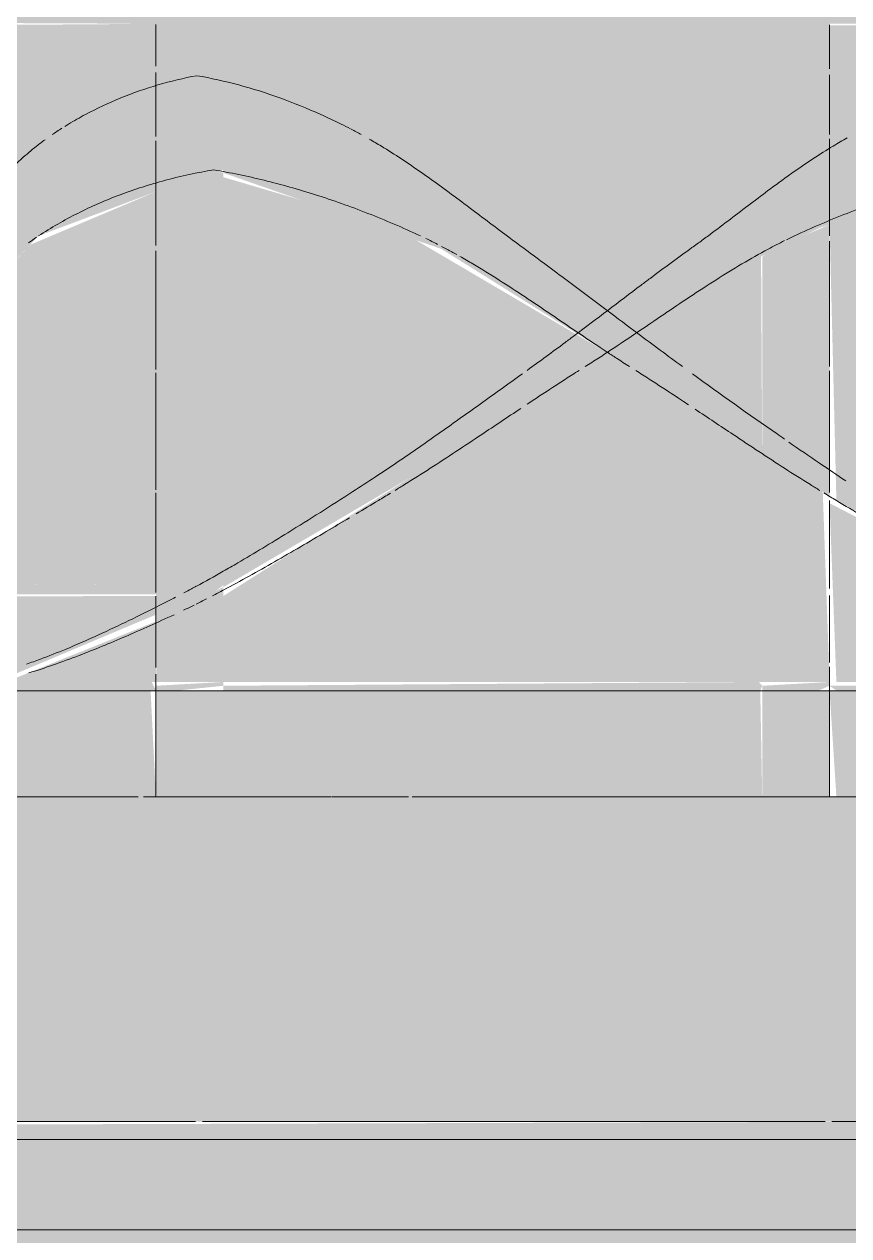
# Model space of a CAD drawing. Header units: millimetres. Extents: x -11450 to 1579, y -1115 to 3078.
# Drawn here: x -6187.8 to -6138.9, y 1250.4 to 1322.3 of the extents above; entities that cross this region are included whole.
import ezdxf

# ---------------------------------------------------------------- set-up
doc = ezdxf.new("R2010")
doc.units = ezdxf.units.MM
for name, color, linetype, lineweight in [('G-XREF-____-OTLN', 8, 'Continuous', 9), ('M-EQPM-____-OTLN', 50, 'Continuous', 9), ('P-PIPE-____-OTLN', 3, 'Continuous', 9)]:
    doc.layers.add(name, color=color, linetype=linetype, lineweight=lineweight)

# ---------------------------------------------------------------- blocks, each defined once
blk = doc.blocks.new('SLM 0100 frame 19_02_26 - ASY SLM 0100 frame_iam-1661710-Разрез 11')
at = {"layer": 'G-XREF-____-OTLN'}
h = blk.add_hatch(color=180, dxfattribs=at)
h.paths.add_polyline_path([(-6177.636, 1276.41), (-6176, 1276.41), (-6176, 1282.71), (-6180, 1282.71), (-6179.965, 1276.41), (-6178.158, 1276.41)])
h.paths.add_polyline_path([(-6180, 1312.339), (-6176, 1313.633), (-6176, 1333.51), (-6180, 1333.51), (-6180, 1313.2)])
h = blk.add_hatch(color=180, dxfattribs=at)
h.paths.add_polyline_path([(-6169.425, 1276.41), (-6144, 1276.41), (-6144.117, 1282.71), (-6176, 1282.71), (-6176, 1276.41), (-6169.459, 1276.41)])
h.paths.add_polyline_path([(-6153.192, 1302.779), (-6144, 1308.518), (-6144, 1333.51), (-6176, 1333.51), (-6176, 1313.452), (-6163.042, 1308.931), (-6154.361, 1303.51)])
h = blk.add_hatch(color=180, dxfattribs=at)
h.paths.add_polyline_path([(-6140.678, 1276.41), (-6140, 1276.41), (-6140, 1282.71), (-6144, 1282.71), (-6144, 1276.41), (-6141.172, 1276.41)])
h.paths.add_polyline_path([(-6144, 1308.518), (-6140.574, 1310.195), (-6140, 1310.379), (-6140, 1333.51), (-6144, 1333.51), (-6144, 1309.015)])
h = blk.add_hatch(color=180, dxfattribs=at)
h.paths.add_polyline_path([(-6178.828, 1282.71), (-6176, 1283.006), (-6176, 1283.23), (-6180, 1283.006), (-6179.965, 1282.71), (-6179.51, 1282.71)])
h.paths.add_polyline_path([(-6180, 1286.821), (-6176.567, 1288.541), (-6176, 1288.975), (-6176, 1313.452), (-6176.567, 1313.633), (-6180, 1312.339), (-6180, 1287.226)])
h = blk.add_hatch(color=180, dxfattribs=at)
h.paths.add_polyline_path([(-6144.117, 1282.71), (-6144, 1283.006), (-6144.197, 1283.23), (-6176, 1283.006), (-6176, 1282.71), (-6145.395, 1282.71)])
h.paths.add_polyline_path([(-6176, 1288.858), (-6162.616, 1296.707), (-6153.192, 1302.779), (-6165.809, 1310.196), (-6176, 1313.2), (-6176, 1288.975)])
h.paths.add_polyline_path([(-6144, 1296.858), (-6144.069, 1308.475), (-6153.192, 1302.779), (-6144.58, 1297.233)])
h = blk.add_hatch(color=180, dxfattribs=at)
h.paths.add_polyline_path([(-6140.681, 1282.71), (-6140, 1283.006), (-6140, 1283.23), (-6144, 1283.006), (-6144, 1282.71), (-6141.172, 1282.71)])
h.paths.add_polyline_path([(-6140, 1294.268), (-6140, 1310.379), (-6143.205, 1309.015), (-6144, 1308.476), (-6144, 1296.858), (-6140.327, 1294.479)])
for points in [[(-6169.006, 1283.23), (-6144, 1283.23), (-6144, 1296.858), (-6153.192, 1302.779), (-6176, 1288.333), (-6176, 1283.23), (-6169.92, 1283.23)], [(-6141.288, 1283.23), (-6140, 1283.23), (-6140.405, 1294.53), (-6144, 1296.858), (-6144, 1283.23), (-6141.758, 1283.23)], [(-6178.518, 1283.23), (-6176, 1283.23), (-6176, 1288.858), (-6180, 1286.821), (-6179.965, 1283.23), (-6178.717, 1283.23)]]:
    blk.add_hatch(color=180, dxfattribs=at).paths.add_polyline_path(points)
for p, q in [((-6180, 1322.27), (-6180, 1319.782)), ((-6140, 1319.634), (-6140, 1322.243)), ((-6180, 1319.413), (-6180, 1315.618)), ((-6140, 1315.735), (-6140, 1319.265)), ((-6180, 1315.362), (-6180, 1312.339)), ((-6140, 1314.728), (-6140, 1315.465)), ((-6140, 1310.379), (-6140, 1314.728)), ((-6180, 1312.339), (-6180, 1309.151)), ((-6140, 1309.711), (-6140, 1310.379)), ((-6140, 1301.958), (-6140, 1309.408)), ((-6180, 1308.835), (-6180, 1301.779)), ((-6180, 1301.574), (-6180, 1294.64)), ((-6140, 1294.48), (-6140, 1301.697)), ((-6180, 1294.451), (-6180, 1288.541)), ((-6140, 1288.772), (-6140, 1294.005)), ((-6180, 1288.329), (-6180, 1287.763)), ((-6140, 1284.381), (-6140, 1288.367)), ((-6180, 1287.762), (-6180, 1286.821)), ((-6180, 1286.821), (-6180, 1284.087)), ((-6140, 1283.23), (-6140, 1284.137)), ((-6180, 1283.69), (-6180, 1283.23)), ((-6180, 1283.23), (-6180, 1282.736)), ((-6140, 1282.724), (-6140, 1283.23)), ((-6180, 1282.736), (-6180, 1276.41)), ((-6140, 1276.41), (-6140, 1282.724))]:
    blk.add_line(p, q, dxfattribs=at)
blk = doc.blocks.new('SLM 0100 frame 19_02_26 - Standard-1660941-Разрез 11')
blk.add_blockref('SLM 0100 frame 19_02_26 - ASY SLM 0100 frame_iam-1661710-Разрез 11', (0, 0))
blk = doc.blocks.new('UV-Cleaner ODV-15 - UV-Cleaner ODV-15_ipt-1239245-Разрез 11')
at = {"layer": 'G-XREF-____-OTLN', "lineweight": 20}
h = blk.add_hatch(color=180, dxfattribs=at)
h.paths.add_polyline_path([(-6199.655, 1288.45), (-6199.86, 1289.109), (-6201.942, 1289.121), (-6201.929, 1288.452), (-6199.86, 1288.45)])
h.paths.add_polyline_path([(-6082.529, 1322.206), (-6082.529, 1322.271), (-6086.285, 1322.208)])
h.paths.add_polyline_path([(-6104.442, 1322.22), (-6104.442, 1322.286), (-6105.876, 1322.221)])
h.paths.add_polyline_path([(-6180, 1322.27), (-6180, 1322.336), (-6186.293, 1322.274)])
h.paths.add_polyline_path([(-6201.942, 1331.269), (-6180, 1331.493), (-6180, 1332.514), (-6201.942, 1332.29)])
h.paths.add_polyline_path([(-6140, 1331.902), (-6104.442, 1332.265), (-6104.442, 1333.286), (-6140, 1332.923)])
h.paths.add_polyline_path([(-6101.942, 1332.29), (-6082.529, 1332.489), (-6082.529, 1333.51), (-6101.942, 1333.311)])
h.paths.add_polyline_path([(-7023.549, 1333.51), (-7022.55, 1333.51), (-7022.55, 1338), (-7027.42, 1338), (-7027.82, 1341), (-7032.919, 1341), (-7032.919, 1333.51), (-7026.364, 1333.51)])
h.paths.add_polyline_path([(-7057.986, 1333.51), (-7035.419, 1333.51), (-7035.569, 1341), (-7058.92, 1341), (-7059.261, 1348.012), (-7060.358, 1347.762), (-7068.22, 1347.303), (-7058.396, 1334.5)])
h.paths.add_polyline_path([(-7032.919, 1356), (-7025.297, 1356.391), (-7026.891, 1363.51), (-7023.93, 1363.618), (-7026.04, 1366.402), (-7029.889, 1374.121), (-7030.81, 1382.05), (-7031.199, 1382.7), (-7032.892, 1379.649), (-7032.919, 1357.968)])
h.paths.add_polyline_path([(-7035.551, 1356), (-7035.419, 1356), (-7035.822, 1376.304), (-7037.08, 1371.152), (-7040.986, 1363.51), (-7045.921, 1356.732), (-7046.632, 1356), (-7035.87, 1356)])
h.paths.add_polyline_path([(-6946.42, 1356.218), (-6944.684, 1357.691), (-6935.912, 1358.071), (-6935.419, 1358.074), (-6935.419, 1358.824), (-6944.178, 1358.758), (-6938.634, 1367.735), (-6937.604, 1370), (-6940.304, 1370), (-6943.89, 1364.166), (-6946.42, 1361.497), (-6946.42, 1356.806)])
h.paths.add_polyline_path([(-7030.786, 1384.086), (-7031.166, 1384.095), (-7030.837, 1384.087)])
h.paths.add_polyline_path([(-7035.51, 1384.133), (-7035.669, 1384.142), (-7035.551, 1384.133)])
h.paths.add_polyline_path([(-7030.785, 1384.156), (-7031.167, 1384.163), (-7030.837, 1384.157)])
h.paths.add_polyline_path([(-7035.511, 1384.186), (-7035.668, 1384.195), (-7035.551, 1384.186)])
h.paths.add_polyline_path([(-7030.784, 1384.229), (-7031.168, 1384.235), (-7030.837, 1384.23)])
h.paths.add_polyline_path([(-7035.511, 1384.242), (-7035.667, 1384.251), (-7035.551, 1384.242)])
h = blk.add_hatch(color=180, dxfattribs=at)
h.paths.add_polyline_path([(-6200.281, 1282.71), (-6200.156, 1282.711), (-6200.587, 1282.71)])
h.paths.add_polyline_path([(-6180, 1288.428), (-6180, 1288.997), (-6199.546, 1289.107), (-6199.42, 1288.45), (-6182.166, 1288.43)])
h.paths.add_polyline_path([(-7023.827, 1363.51), (-7016.904, 1363.618), (-7016.904, 1366.2), (-7015.904, 1366.365), (-7015.98, 1382.077), (-7019.394, 1383.789), (-7015.904, 1383.789), (-7015.98, 1384.31), (-7027.585, 1383.935), (-7030.805, 1382.499), (-7030.473, 1377.613), (-7029.27, 1372.231), (-7025.129, 1364.884), (-7023.834, 1363.518)])
h.paths.add_polyline_path([(-7020.614, 1356), (-7016.904, 1356.327), (-7017.049, 1356.969), (-7018.58, 1357.975), (-7023.827, 1363.51), (-7026.891, 1363.51), (-7024.992, 1356), (-7020.735, 1356)])
h.paths.add_polyline_path([(-6946.42, 1361.497), (-6942.449, 1366.13), (-6940.304, 1370), (-6946.42, 1370), (-6946.42, 1364.189)])
h.paths.add_polyline_path([(-7035.432, 1378.593), (-7035.551, 1384.133), (-7037.549, 1383.75), (-7037.178, 1382.792), (-7035.44, 1378.612)])
h.paths.add_polyline_path([(-7032.907, 1378.593), (-7031.643, 1381.633), (-7030.837, 1384.087), (-7032.834, 1383.75), (-7032.907, 1378.595)])
h.paths.add_polyline_path([(-7030.785, 1384.091), (-7031.167, 1384.159), (-7030.837, 1384.091)])
h.paths.add_polyline_path([(-7027.211, 1384.052), (-7027.206, 1384.053), (-7028.911, 1384.068)])
h.paths.add_polyline_path([(-7030.785, 1384.161), (-7031.168, 1384.231), (-7030.837, 1384.161)])
h.paths.add_polyline_path([(-7026.953, 1384.132), (-7026.95, 1384.134), (-7028.905, 1384.145)])
h.paths.add_polyline_path([(-7035.51, 1384.14), (-7035.511, 1384.186), (-7035.551, 1384.141)])
h.paths.add_polyline_path([(-7037.554, 1384.153), (-7037.74, 1384.164), (-7037.646, 1384.154)])
h.paths.add_polyline_path([(-7035.511, 1384.194), (-7035.511, 1384.242), (-7035.964, 1384.197)])
h.paths.add_polyline_path([(-7037.554, 1384.199), (-7037.742, 1384.209), (-7037.648, 1384.199)])
h.paths.add_polyline_path([(-7030.784, 1384.234), (-7031.169, 1384.305), (-7030.837, 1384.234)])
h.paths.add_polyline_path([(-7026.679, 1384.218), (-7026.677, 1384.219), (-7028.899, 1384.224)])
h.paths.add_polyline_path([(-7037.555, 1384.248), (-7037.745, 1384.258), (-7037.65, 1384.248)])
at = {"layer": 'G-XREF-____-OTLN', "color": 182, "lineweight": 20}
for p, q in [((-6187.595, 1282.71), (-6177.567, 1282.71)), ((-6177.379, 1282.71), (-6166.144, 1282.71)), ((-6165.809, 1282.71), (-6133.619, 1282.71))]:
    blk.add_line(p, q, dxfattribs=at)
at = {"layer": 'G-XREF-____-OTLN', "color": 184, "lineweight": 20}
for p, q in [((-6188.477, 1250.71), (-6172.864, 1250.71)), ((-6169.398, 1250.71), (-6150.786, 1250.71)), ((-6147.509, 1250.71), (-6128.817, 1250.71))]:
    blk.add_line(p, q, dxfattribs=at)
at = {"layer": 'G-XREF-____-OTLN', "color": 7, "lineweight": 20}
for p, q in [((-6172.864, 1250.71), (-6169.398, 1250.71)), ((-6150.786, 1250.71), (-6147.509, 1250.71))]:
    blk.add_line(p, q, dxfattribs=at)
at = {"layer": 'G-XREF-____-OTLN', "color": 182, "lineweight": 20}
for points, knots in [([(-6177.567, 1319.224), (-6179.146, 1318.93), (-6181.411, 1318.267), (-6183.856, 1317.118), (-6184.932, 1316.504), (-6185.333, 1316.259), (-6185.406, 1316.214)], [0, 0, 0, 0, 0.0714286, 0.1071429, 0.125, 0.1289587, 0.1289587, 0.1289587, 0.1289587]), ([(-6168.454, 1316.066), (-6168.639, 1316.162), (-6169.224, 1316.458), (-6170.613, 1317.118), (-6173.439, 1318.267), (-6175.901, 1318.93), (-6177.567, 1319.224)], [0.8667401, 0.8667401, 0.8667401, 0.8667401, 0.875, 0.8928571, 0.9285714, 1, 1, 1, 1]), ([(-6186.586, 1315.423), (-6186.757, 1315.298), (-6187.234, 1314.935), (-6188.285, 1314.039), (-6189.67, 1312.638), (-6190.956, 1311.135), (-6191.89, 1309.987), (-6192.324, 1309.453), (-6192.512, 1309.219)], [0.1509199, 0.1509199, 0.1509199, 0.1509199, 0.1607143, 0.1785714, 0.2142857, 0.25, 0.2678571, 0.2816694, 0.2816694, 0.2816694, 0.2816694]), ([(-6158.211, 1309.014), (-6158.619, 1309.316), (-6159.431, 1309.918), (-6161.044, 1311.135), (-6163.041, 1312.638), (-6165.025, 1314.039), (-6166.457, 1314.95), (-6167.097, 1315.325), (-6167.339, 1315.463)], [0.7142857, 0.7142857, 0.7142857, 0.7142857, 0.7321429, 0.75, 0.7857143, 0.8214286, 0.8392857, 0.8501258, 0.8501258, 0.8501258, 0.8501258]), ([(-6142.661, 1313.13), (-6142.104, 1313.532), (-6141.151, 1314.197), (-6140.189, 1314.805), (-6139.788, 1315.045)], [-0.20374741, -0.20374741, -0.20374741, -0.20374741, -0.17857143, -0.16071429, -0.16071429, -0.16071429, -0.16071429]), ([(-6186.97, 1309.712), (-6186.599, 1309.958), (-6185.839, 1310.42), (-6184.258, 1311.275), (-6182.162, 1312.191), (-6179.466, 1313.052), (-6177.551, 1313.466), (-6176.567, 1313.633)], [-0.09090909, -0.09090909, -0.09090909, -0.09090909, -0.07954545, -0.06818182, -0.04545455, -0.02272727, 0, 0, 0, 0]), ([(-6176.567, 1313.633), (-6175.582, 1313.466), (-6173.585, 1313.052), (-6170.526, 1312.191), (-6167.94, 1311.275), (-6165.859, 1310.42), (-6164.815, 1309.958), (-6164.293, 1309.712)], [-1, -1, -1, -1, -0.97727273, -0.95454545, -0.93181818, -0.92045455, -0.90909091, -0.90909091, -0.90909091, -0.90909091]), ([(-6129.817, 1313.633), (-6130.801, 1313.466), (-6132.799, 1313.052), (-6135.858, 1312.191), (-6138.444, 1311.275), (-6140.525, 1310.42), (-6141.569, 1309.958), (-6142.091, 1309.712)], [-1, -1, -1, -1, -0.97727273, -0.95454545, -0.93181818, -0.92045455, -0.90909091, -0.90909091, -0.90909091, -0.90909091]), ([(-6163.034, 1309.087), (-6162.933, 1309.035), (-6162.634, 1308.877), (-6162.336, 1308.713), (-6162.138, 1308.603)], [-0.899933254, -0.899933254, -0.899933254, -0.899933254, -0.897727273, -0.89339708, -0.89339708, -0.89339708, -0.89339708]), ([(-6153.216, 1305.287), (-6154.06, 1305.92), (-6155.323, 1306.868), (-6156.983, 1308.108), (-6157.803, 1308.713), (-6158.211, 1309.014)], [0.64285714, 0.64285714, 0.64285714, 0.64285714, 0.67857143, 0.69642857, 0.71428571, 0.71428571, 0.71428571, 0.71428571]), ([(-6142.67, 1309.432), (-6142.998, 1309.27), (-6143.846, 1308.835), (-6145.726, 1307.765), (-6148.303, 1306.109), (-6150.878, 1304.346), (-6152.688, 1303.132), (-6153.725, 1302.454), (-6154.246, 1302.123), (-6154.506, 1301.959)], [-0.90488229, -0.90488229, -0.90488229, -0.90488229, -0.89772727, -0.88636364, -0.86363636, -0.84090909, -0.82954545, -0.82386364, -0.81818182, -0.81818182, -0.81818182, -0.81818182]), ([(-6161.949, 1308.496), (-6161.691, 1308.35), (-6160.399, 1307.598), (-6158.08, 1306.109), (-6156.02, 1304.698), (-6154.988, 1304.001)], [-0.89201388, -0.89201388, -0.89201388, -0.89201388, -0.88636364, -0.86363636, -0.84090909, -0.84090909, -0.84090909, -0.84090909]), ([(-6155.15, 1303.796), (-6154.489, 1304.291), (-6153.165, 1305.296), (-6151.847, 1306.295), (-6151.188, 1306.791)], [-0.3850981, -0.3850981, -0.3850981, -0.3850981, -0.35714286, -0.32895041, -0.32895041, -0.32895041, -0.32895041]), ([(-6154.988, 1304.001), (-6154.471, 1303.652), (-6153.875, 1303.252), (-6153.277, 1302.859), (-6153.198, 1302.807)], [-0.84090909, -0.84090909, -0.84090909, -0.84090909, -0.82954545, -0.82780279, -0.82780279, -0.82780279, -0.82780279]), ([(-6154.869, 1301.729), (-6155.008, 1301.641), (-6155.406, 1301.389), (-6156.318, 1300.8), (-6157.207, 1300.218), (-6157.836, 1299.801), (-6157.953, 1299.723)], [-0.81553555, -0.81553555, -0.81553555, -0.81553555, -0.8125, -0.80681818, -0.79545455, -0.79283947, -0.79283947, -0.79283947, -0.79283947]), ([(-6158.34, 1299.466), (-6159.114, 1298.952), (-6160.903, 1297.754), (-6163.198, 1296.237), (-6164.916, 1295.145), (-6165.616, 1294.715), (-6165.802, 1294.602)], [-0.78997131, -0.78997131, -0.78997131, -0.78997131, -0.77272727, -0.75, -0.73863636, -0.73452243, -0.73452243, -0.73452243, -0.73452243]), ([(-6166.966, 1295.408), (-6166.566, 1295.672), (-6165.323, 1296.5), (-6164.093, 1297.355), (-6163.259, 1297.944)], [-0.55256832, -0.55256832, -0.55256832, -0.55256832, -0.53571429, -0.5, -0.5, -0.5, -0.5]), ([(-6168.5, 1292.983), (-6168.962, 1292.708), (-6170.454, 1291.824), (-6172.957, 1290.347), (-6175.202, 1289.099), (-6176.421, 1288.46), (-6176.646, 1288.344)], [-0.71471348, -0.71471348, -0.71471348, -0.71471348, -0.70454545, -0.68181818, -0.65909091, -0.65393721, -0.65393721, -0.65393721, -0.65393721]), ([(-6177.586, 1288.919), (-6177.061, 1289.202), (-6176.249, 1289.655), (-6175.432, 1290.128), (-6175.145, 1290.295)], [-0.70097411, -0.70097411, -0.70097411, -0.70097411, -0.67857143, -0.66652342, -0.66652342, -0.66652342, -0.66652342]), ([(-6178.334, 1288.522), (-6178.188, 1288.599), (-6177.945, 1288.727), (-6177.701, 1288.857), (-6177.605, 1288.909)], [-0.71166003, -0.71166003, -0.71166003, -0.71166003, -0.70535714, -0.70124385, -0.70124385, -0.70124385, -0.70124385]), ([(-6177.004, 1288.16), (-6177.155, 1288.083), (-6177.358, 1287.981), (-6177.561, 1287.88), (-6177.613, 1287.854)], [-0.651192243, -0.651192243, -0.651192243, -0.651192243, -0.647727273, -0.646507916, -0.646507916, -0.646507916, -0.646507916]), ([(-6178.921, 1287.226), (-6179.406, 1287), (-6180.371, 1286.562), (-6182.276, 1285.721), (-6184.731, 1284.71), (-6186.591, 1284.06), (-6187.541, 1283.77)], [-0.63636364, -0.63636364, -0.63636364, -0.63636364, -0.625, -0.61363636, -0.59090909, -0.56472647, -0.56472647, -0.56472647, -0.56472647]), ([(-6187.689, 1284.291), (-6187.417, 1284.385), (-6186.648, 1284.66), (-6185.855, 1284.973), (-6185.337, 1285.188)], [-0.85278997, -0.85278997, -0.85278997, -0.85278997, -0.83928571, -0.815106, -0.815106, -0.815106, -0.815106])]:
    blk.add_open_spline(points, degree=3, knots=knots, dxfattribs=at)
for points in [[(-6185.591, 1316.099), (-6185.782, 1315.977), (-6185.972, 1315.853), (-6186.159, 1315.724)], [(-6167.809, 1315.724), (-6168.008, 1315.833), (-6168.206, 1315.938), (-6168.405, 1316.041)], [(-6187.57, 1309.296), (-6187.41, 1309.411), (-6187.249, 1309.524), (-6187.087, 1309.634)], [(-6163.969, 1309.557), (-6163.737, 1309.445), (-6163.505, 1309.329), (-6163.273, 1309.211)], [(-6142.091, 1309.712), (-6142.248, 1309.638), (-6142.406, 1309.562), (-6142.563, 1309.485)], [(-6151.386, 1303.918), (-6151.996, 1304.374), (-6152.607, 1304.831), (-6153.216, 1305.287)], [(-6166.789, 1294.005), (-6167.229, 1293.741), (-6167.67, 1293.477), (-6168.111, 1293.215)], [(-6166.08, 1294.433), (-6166.316, 1294.29), (-6166.552, 1294.147), (-6166.789, 1294.005)], [(-6177.739, 1287.792), (-6177.948, 1287.689), (-6178.157, 1287.588), (-6178.365, 1287.489)]]:
    blk.add_open_spline(points, degree=3, dxfattribs=at)
at = {"layer": 'G-XREF-____-OTLN', "color": 184, "lineweight": 20}
for points in [[(-6139.788, 1315.045), (-6139.509, 1315.211), (-6139.229, 1315.37), (-6138.947, 1315.524)], [(-6163.259, 1297.944), (-6162.425, 1298.532), (-6160.759, 1299.723), (-6159.079, 1300.921), (-6158.236, 1301.53)], [(-6168.312, 1294.53), (-6167.862, 1294.821), (-6167.413, 1295.114), (-6166.966, 1295.408)]]:
    blk.add_open_spline(points, degree=3, dxfattribs=at)
for points, knots in [([(-6148.172, 1309.015), (-6147.966, 1309.163), (-6147.556, 1309.46), (-6146.743, 1310.063), (-6145.336, 1311.126), (-6143.917, 1312.213), (-6142.894, 1312.962), (-6142.661, 1313.13)], [-0.28571429, -0.28571429, -0.28571429, -0.28571429, -0.27678571, -0.26785714, -0.25, -0.21428571, -0.20374741, -0.20374741, -0.20374741, -0.20374741]), ([(-6151.188, 1306.791), (-6151.012, 1306.923), (-6150.419, 1307.368), (-6149.412, 1308.118), (-6148.584, 1308.717), (-6148.172, 1309.015)], [-0.32895041, -0.32895041, -0.32895041, -0.32895041, -0.32142857, -0.30357143, -0.28571429, -0.28571429, -0.28571429, -0.28571429]), ([(-6157.96, 1301.729), (-6157.208, 1302.273), (-6156.269, 1302.959), (-6155.333, 1303.659), (-6155.15, 1303.796)], [-0.42468379, -0.42468379, -0.42468379, -0.42468379, -0.39285714, -0.3850981, -0.3850981, -0.3850981, -0.3850981]), ([(-6175.145, 1290.295), (-6174.158, 1290.873), (-6171.883, 1292.256), (-6169.591, 1293.704), (-6168.312, 1294.53)], [-0.66652342, -0.66652342, -0.66652342, -0.66652342, -0.625, -0.57142857, -0.57142857, -0.57142857, -0.57142857]), ([(-6185.337, 1285.188), (-6184.707, 1285.448), (-6182.894, 1286.241), (-6180.692, 1287.312), (-6179.14, 1288.105), (-6178.829, 1288.266)], [-0.815106, -0.815106, -0.815106, -0.815106, -0.78571429, -0.73214286, -0.71875, -0.71875, -0.71875, -0.71875])]:
    blk.add_open_spline(points, degree=3, knots=knots, dxfattribs=at)
at = {"layer": 'G-XREF-____-OTLN', "color": 5, "lineweight": 20}
for points in [[(-6148.728, 1301.953), (-6149.612, 1302.6), (-6150.499, 1303.258), (-6151.386, 1303.918)], [(-6140.332, 1294.45), (-6140.087, 1294.301), (-6139.841, 1294.153), (-6139.595, 1294.005)]]:
    blk.add_open_spline(points, degree=3, dxfattribs=at)
for points, knots in [([(-6153.197, 1302.807), (-6153.018, 1302.689), (-6152.578, 1302.403), (-6152.138, 1302.123), (-6151.878, 1301.959)], [-0.827800058, -0.827800058, -0.827800058, -0.827800058, -0.823863636, -0.818181818, -0.818181818, -0.818181818, -0.818181818]), ([(-6151.504, 1301.722), (-6151.369, 1301.637), (-6150.974, 1301.386), (-6150.065, 1300.8), (-6149.157, 1300.204), (-6148.507, 1299.774), (-6148.369, 1299.682)], [-0.8154572, -0.8154572, -0.8154572, -0.8154572, -0.8125, -0.80681818, -0.79545455, -0.79238342, -0.79238342, -0.79238342, -0.79238342]), ([(-6142.674, 1297.644), (-6142.822, 1297.747), (-6144.648, 1299.012), (-6146.465, 1300.303), (-6148.148, 1301.53)], [0.4936961, 0.4936961, 0.4936961, 0.4936961, 0.5, 0.57142857, 0.57142857, 0.57142857, 0.57142857]), ([(-6147.979, 1299.423), (-6147.227, 1298.923), (-6145.46, 1297.739), (-6143.186, 1296.237), (-6141.468, 1295.145), (-6140.768, 1294.715), (-6140.581, 1294.602)], [-0.78949146, -0.78949146, -0.78949146, -0.78949146, -0.77272727, -0.75, -0.73863636, -0.73452243, -0.73452243, -0.73452243, -0.73452243]), ([(-6139.031, 1295.166), (-6139.555, 1295.516), (-6140.685, 1296.278), (-6141.816, 1297.052), (-6142.425, 1297.472)], [0.44209402, 0.44209402, 0.44209402, 0.44209402, 0.46428571, 0.4901556, 0.4901556, 0.4901556, 0.4901556]), ([(-6139.595, 1294.005), (-6138.563, 1293.385), (-6136.979, 1292.445), (-6135.408, 1291.517), (-6134.864, 1291.198)], [-0.72727273, -0.72727273, -0.72727273, -0.72727273, -0.70454545, -0.69245501, -0.69245501, -0.69245501, -0.69245501])]:
    blk.add_open_spline(points, degree=3, knots=knots, dxfattribs=at)
blk = doc.blocks.new('UV-Cleaner ODV-15 - Standard-553269-Разрез 11')
at = {"layer": 'M-EQPM-____-OTLN', "lineweight": 20}
h = blk.add_hatch(color=180, dxfattribs=at)
h.paths.add_polyline_path([(-6194.902, 1257.135), (-6190.64, 1257.135), (-6190.64, 1276.41), (-6180, 1276.41), (-6180.315, 1282.71), (-6199.806, 1282.71), (-6199.33, 1256.32), (-6197.277, 1257.135), (-6195.411, 1257.135)])
h.paths.add_polyline_path([(-6133.595, 1276.41), (-6128.817, 1276.41), (-6128.817, 1282.71), (-6140, 1282.71), (-6139.595, 1276.41), (-6134.613, 1276.41)])
at = {"layer": 'M-EQPM-____-OTLN', "color": 7, "lineweight": 20}
for p, q in [((-6188.498, 1250.71), (-6172.813, 1250.71)), ((-6169.452, 1250.71), (-6150.738, 1250.71)), ((-6147.555, 1250.71), (-6128.817, 1250.71))]:
    blk.add_line(p, q, dxfattribs=at)
at = {"layer": 'M-EQPM-____-OTLN', "color": 184, "lineweight": 20}
for p, q in [((-6172.813, 1250.71), (-6169.452, 1250.71)), ((-6150.738, 1250.71), (-6147.555, 1250.71))]:
    blk.add_line(p, q, dxfattribs=at)
blk.add_blockref('UV-Cleaner ODV-15 - UV-Cleaner ODV-15_ipt-1239245-Разрез 11', (0, 0))
blk = doc.blocks.new('UV-Cleaner ODV-15 - UV-Cleaner ODV-15_ipt-V71-Разрез 11')
at = {"layer": 'G-XREF-____-OTLN', "lineweight": 20}
h = blk.add_hatch(color=180, dxfattribs=at)
h.paths.add_polyline_path([(-6085.395, 1310.306), (-6082.529, 1322.206), (-6101.942, 1322.206), (-6101.929, 1288.483), (-6099.587, 1288.858), (-6098.171, 1295.009), (-6093.229, 1303.109), (-6086.595, 1309.853), (-6085.441, 1310.288)])
h.paths.add_polyline_path([(-6099.687, 1288.264), (-6099.86, 1288.321), (-6099.86, 1288.262)])
h.paths.add_polyline_path([(-6099.789, 1287.651), (-6099.86, 1288.053), (-6099.86, 1287.65)])
h.paths.add_polyline_path([(-6095.411, 1282.71), (-6086.97, 1284.642), (-6076.567, 1289.593), (-6064.293, 1297.322), (-6055.037, 1303.931), (-6065.809, 1310.196), (-6076.567, 1313.633), (-6085.504, 1309.853), (-6087.986, 1300.955), (-6096.788, 1287.661), (-6099.836, 1287.37), (-6099.835, 1285.126), (-6099.42, 1283.966), (-6095.619, 1282.775)])
h.paths.add_polyline_path([(-6100.281, 1282.71), (-6100.156, 1282.711), (-6099.809, 1283.006), (-6100.191, 1284.244), (-6100.985, 1285.807), (-6101.89, 1285.657), (-6101.726, 1282.71), (-6100.587, 1282.71)])
h.paths.add_polyline_path([(-6104.535, 1282.71), (-6104.5, 1285.224), (-6104.497, 1285.438), (-6104.838, 1287.37), (-6104.729, 1287.766), (-6104.442, 1289.516), (-6104.442, 1322.22), (-6140, 1322.206), (-6140, 1310.379), (-6129.817, 1313.633), (-6119.041, 1309.318), (-6111.826, 1301.53), (-6107.63, 1293.844), (-6106.524, 1287.226), (-6106.427, 1282.713), (-6104.986, 1282.71)])
h.paths.add_polyline_path([(-6199.822, 1284.092), (-6200.173, 1288.31), (-6201.88, 1288.308), (-6199.86, 1284.104)])
h.paths.add_polyline_path([(-6101.892, 1285.806), (-6100.992, 1286.171), (-6101.914, 1287.37), (-6101.894, 1285.932)])
h.paths.add_polyline_path([(-6199.546, 1289.107), (-6198.28, 1294.811), (-6194.264, 1302.017), (-6186.97, 1309.712), (-6180, 1312.339), (-6180, 1322.27), (-6201.942, 1322.206), (-6201.942, 1289.121), (-6199.86, 1289.109)])
h.paths.add_polyline_path([(-7017.875, 1309.5), (-7016.014, 1309.5), (-7016.186, 1311), (-7025.213, 1311), (-7025.549, 1309.5), (-7018.436, 1309.5)])
h.paths.add_polyline_path([(-6082.529, 1322.271), (-6082.529, 1332.489), (-6101.942, 1332.29), (-6101.717, 1322.284), (-6086.293, 1322.274)])
h.paths.add_polyline_path([(-6104.442, 1322.286), (-6104.442, 1332.265), (-6140, 1331.902), (-6140, 1322.309), (-6105.878, 1322.287)])
h.paths.add_polyline_path([(-6180, 1322.336), (-6180, 1331.493), (-6201.942, 1331.269), (-6201.718, 1322.35), (-6186.301, 1322.34)])
h.paths.add_polyline_path([(-7021.826, 1329), (-7021.42, 1329.469), (-7021.42, 1333.51), (-7022.55, 1333.122), (-7022.55, 1329)])
h.paths.add_polyline_path([(-6201.942, 1332.29), (-6180, 1332.514), (-6180, 1333.51), (-6201.942, 1333.51)])
h.paths.add_polyline_path([(-6140, 1332.923), (-6118.72, 1333.51), (-6140, 1333.51)])
h.paths.add_polyline_path([(-6941.225, 1356), (-6935.419, 1356), (-6935.419, 1357.662), (-6945.361, 1357.308), (-6946.42, 1356), (-6941.95, 1356)])
h.paths.add_polyline_path([(-6935.419, 1357.976), (-6935.419, 1358.074), (-6935.91, 1357.977)])
h.paths.add_polyline_path([(-6944.178, 1358.758), (-6935.419, 1358.824), (-6935.419, 1370), (-6937.604, 1370), (-6939.943, 1365.061), (-6943.89, 1359.187)])
h = blk.add_hatch(color=180, dxfattribs=at)
h.paths.add_polyline_path([(-6095.411, 1282.71), (-6099.822, 1284.092), (-6099.42, 1282.711), (-6095.619, 1282.71)])
h.paths.add_polyline_path([(-6106.578, 1282.713), (-6106.751, 1288.585), (-6108.155, 1294.903), (-6112.913, 1302.854), (-6120.28, 1310.038), (-6129.817, 1313.633), (-6140, 1310.379), (-6139.595, 1294.005), (-6125.084, 1286.333), (-6116.873, 1283.23), (-6140, 1283.006), (-6139.595, 1282.723), (-6106.674, 1282.713)])
h.paths.add_polyline_path([(-6180, 1282.736), (-6180.251, 1283.23), (-6188.928, 1283.468), (-6180, 1287.226), (-6180, 1288.329), (-6199.679, 1288.31), (-6199.86, 1287.226), (-6199.42, 1283.966), (-6194.264, 1282.741), (-6180.311, 1282.736)])
h.paths.add_polyline_path([(-6199.806, 1282.742), (-6200.191, 1284.244), (-6201.916, 1287.502), (-6201.727, 1282.743), (-6199.86, 1282.742)])
h.paths.add_polyline_path([(-6099.789, 1287.651), (-6096.09, 1288.03), (-6096.134, 1288.18), (-6099.774, 1287.74), (-6099.787, 1287.662)])
h.paths.add_polyline_path([(-6099.641, 1288.534), (-6095.483, 1288.998), (-6087.17, 1302.933), (-6085.441, 1310.288), (-6087.471, 1309.183), (-6095.093, 1300.563), (-6098.927, 1292.806), (-6099.64, 1288.545)])
h.paths.add_polyline_path([(-6180, 1288.997), (-6180, 1312.339), (-6187.471, 1309.183), (-6194.557, 1301.53), (-6198.754, 1293.844), (-6199.42, 1289.107), (-6182.237, 1289.01)])
h.paths.add_polyline_path([(-7022.55, 1333.51), (-7021.42, 1333.51), (-7021.809, 1338), (-7022.55, 1337.84), (-7022.55, 1336.76)])
h = blk.add_hatch(color=180, dxfattribs=at)
h.paths.add_polyline_path([(-6195.51, 1282.741), (-6199.822, 1284.062), (-6199.42, 1282.742), (-6195.619, 1282.741)])
h.paths.add_polyline_path([(-6116.823, 1283.23), (-6130.13, 1288.717), (-6140, 1293.844), (-6139.595, 1283.23), (-6116.866, 1283.231)])
h.paths.add_polyline_path([(-6187.979, 1283.23), (-6180, 1283.23), (-6180, 1286.821), (-6188.928, 1283.23)])
at = {"layer": 'G-XREF-____-OTLN', "color": 7, "lineweight": 20}
blk.add_line((-6540, 1282.71), (-6095.411, 1282.71), dxfattribs=at)
blk = doc.blocks.new('UV-Cleaner ODV-15 - Standard-V72-Разрез 11')
blk.add_blockref('UV-Cleaner ODV-15 - UV-Cleaner ODV-15_ipt-V71-Разрез 11', (0, 0))
blk = doc.blocks.new('UN82 - UN82 Муфта разборная переходная ВР с EPDM прокладкой-V80-Разрез 11')
at = {"layer": 'P-PIPE-____-OTLN', "lineweight": 20}
for points in [[(-6170.608, 1257.135), (-6136.167, 1257.135), (-6136.167, 1276.41), (-6190.64, 1276.41), (-6190.64, 1257.135), (-6171.002, 1257.135)], [(-6194.888, 1217.41), (-6131.4, 1217.41), (-6131.4, 1256.063), (-6200.216, 1256.063), (-6199.977, 1217.41), (-6199.737, 1217.41)]]:
    blk.add_hatch(color=180, dxfattribs=at).paths.add_polyline_path(points)
h = blk.add_hatch(color=180, dxfattribs=at)
h.paths.add_polyline_path([(-6194.902, 1257.135), (-6197.277, 1257.135), (-6199.018, 1256.266), (-6195.411, 1257.027)])
h.paths.add_polyline_path([(-6138.574, 1256.063), (-6131.4, 1256.063), (-6133.15, 1257.135), (-6195.777, 1256.941), (-6199.046, 1256.063), (-6138.82, 1256.063)])
at = {"layer": 'P-PIPE-____-OTLN', "color": 182, "lineweight": 20}
for p, q in [((-6181.06, 1276.41), (-6189.872, 1276.41)), ((-6169.597, 1276.41), (-6180.741, 1276.41)), ((-6165.001, 1276.41), (-6169.563, 1276.41)), ((-6136.167, 1276.41), (-6164.78, 1276.41)), ((-6195.357, 1257.135), (-6177.654, 1257.135)), ((-6177.236, 1257.135), (-6140.259, 1257.135)), ((-6139.863, 1257.135), (-6133.15, 1257.135)), ((-6190.018, 1256.063), (-6131.4, 1256.063))]:
    blk.add_line(p, q, dxfattribs=at)

msp = doc.modelspace()

# ---------------------------------------------------------------- block references
at = {"layer": 'G-XREF-____-OTLN'}
msp.add_blockref('SLM 0100 frame 19_02_26 - Standard-1660941-Разрез 11', (0, 0), dxfattribs=at)
at = {"layer": 'M-EQPM-____-OTLN', "color": 5, "lineweight": 20}
msp.add_blockref('UV-Cleaner ODV-15 - Standard-553269-Разрез 11', (0, 0), dxfattribs=at)
at = {"layer": 'M-EQPM-____-OTLN', "color": 182, "lineweight": 20}
msp.add_blockref('UV-Cleaner ODV-15 - Standard-V72-Разрез 11', (0, 0), dxfattribs=at)
at = {"layer": 'P-PIPE-____-OTLN', "color": 182, "lineweight": 20}
msp.add_blockref('UN82 - UN82 Муфта разборная переходная ВР с EPDM прокладкой-V80-Разрез 11', (0, 0), dxfattribs=at)

doc.saveas('drawing.dxf')
